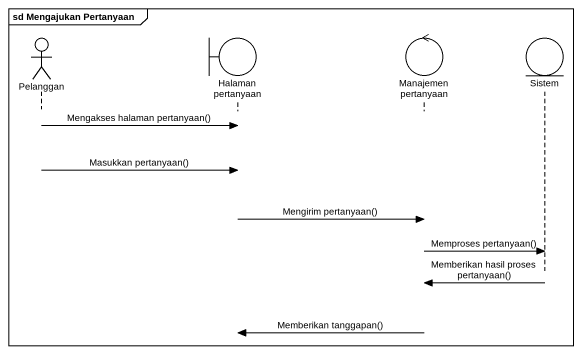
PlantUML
@startuml
mainframe sd Mengajukan Pertanyaan
hide footbox
actor Pelanggan
boundary "Halaman pertanyaan" as Halaman_pertanyaan
control "Manajemen pertanyaan" as Manajemen_pertanyaan
entity Sistem

Pelanggan -> Halaman_pertanyaan : Mengakses halaman pertanyaan()
Pelanggan -> Halaman_pertanyaan : Masukkan pertanyaan()
Halaman_pertanyaan -> Manajemen_pertanyaan : Mengirim pertanyaan()
Manajemen_pertanyaan -> Sistem : Memproses pertanyaan()
Sistem -> Manajemen_pertanyaan : Memberikan hasil proses pertanyaan()
Manajemen_pertanyaan -> Halaman_pertanyaan : Memberikan tanggapan()
@enduml
